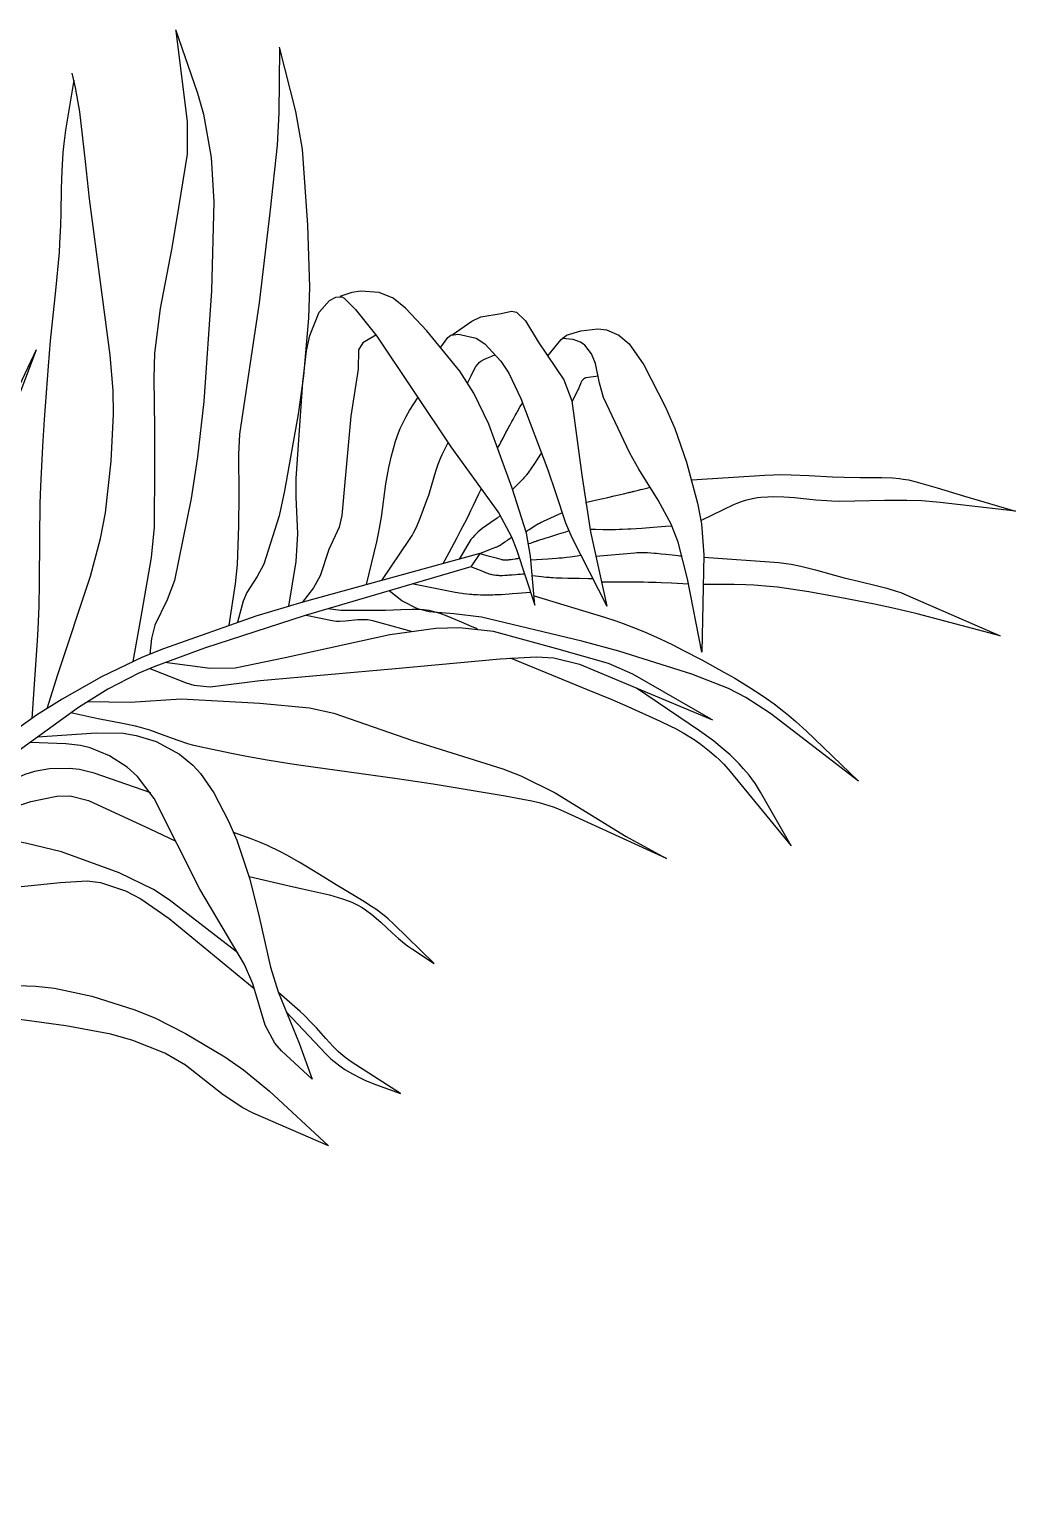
# Model space of a CAD drawing. Extents: x -537 to 919, y -2 to 1885.
# Drawn here: x 354 to 919, y 629 to 1478 of the extents above; entities that cross this region are included whole.
import ezdxf

# ---------------------------------------------------------------- set-up
doc = ezdxf.new("R2010")
doc.units = 0
doc.layers.get('0').update_dxf_attribs({"linetype": 'CONTINUOUS'})

msp = doc.modelspace()

# ---------------------------------------------------------------- linework, layer by layer
at = {"linetype": 'CONTINUOUS'}
msp.add_line((612.41, 1177.99), (607.34, 1170.36), dxfattribs=at)
for points in [[(413.69, 1116.1), (418.11, 1140.55), (424.36, 1175.64), (426.06, 1193.11), (426.23, 1228.26), (426.1, 1249.78), (425.71, 1278.46), (426.23, 1292.8), (429.43, 1318.38), (435.88, 1352.22), (438.73, 1369.23), (445, 1406.83), (444.97, 1425.62), (438.42, 1477.32)], [(438.1, 1478.24), (450.6, 1441.91), (454.17, 1429.82), (458.53, 1404.97), (460.03, 1379.53), (458.72, 1328.51), (454.24, 1265.01), (450.6, 1233.28), (447.07, 1209.49), (437.48, 1162.48), (433.16, 1151.34), (426.28, 1136.89), (424.36, 1129.27), (423.24, 1120.2)], [(468.87, 1136.95), (472.46, 1160.6), (473.59, 1171.62), (474.33, 1193.81), (474.43, 1211.35), (474.31, 1234.76), (474.96, 1246.43), (486.2, 1321.62), (492.45, 1374.87), (496.53, 1412), (497.44, 1430.63), (497.74, 1467.04)], [(497.44, 1468.22), (506.81, 1431.26), (510.69, 1409.8), (513.68, 1366.1), (514.77, 1330.59), (514.31, 1312.84), (511.44, 1279.71), (508.4, 1257.73), (500.57, 1213.85), (497.38, 1199.63), (488.7, 1171.88), (484.82, 1164.7), (478.86, 1155.55), (476.83, 1150.58), (473.55, 1138.53)], [(364.47, 1089.19), (370.64, 1108.66), (389.38, 1165.05), (395.11, 1186.64), (397.84, 1201.27), (401.25, 1230.83), (402.49, 1257.87), (402.29, 1271.41), (400.62, 1291.61), (388.76, 1381.2), (386.49, 1402.58), (383.28, 1431.05), (380.64, 1445.1), (378.76, 1453.25)], [(379.69, 1449.22), (375.01, 1420.67), (373.96, 1412.94), (373.45, 1407.77), (372.81, 1397.39), (372.5, 1386.97), (372.27, 1373.05), (372.11, 1366.1), (371.65, 1355.69), (371.27, 1350.5), (369.2, 1328.78), (366.29, 1299.83), (365.02, 1285.34), (362.79, 1254.73), (361.85, 1239.41), (360.65, 1216.42), (360.29, 1206.61), (360, 1186.97), (359.88, 1160.78), (359.66, 1147.69), (359.16, 1134.62), (358.77, 1128.08), (355.74, 1083.45)], [(503.07, 1147.78), (507.19, 1173.38), (508.19, 1189.16), (507.26, 1210.4), (507.19, 1220.99), (510.94, 1276.13), (513.06, 1294.12), (515.09, 1302.99), (520.31, 1316.22), (526.2, 1322.9), (529.9, 1324.91), (533.29, 1325.14), (534.67, 1324.37), (541.22, 1317.89), (553.41, 1302.44), (595.89, 1239.16), (623.24, 1201.03), (630.57, 1187.47), (633.37, 1180.27), (643.99, 1148.32)], [(643.99, 1148.32), (641.49, 1176.51), (639.13, 1189.67), (630.87, 1215.36), (617.52, 1252.12), (609, 1269.86), (601.03, 1282.49), (582.14, 1305.58), (569.9, 1318.55), (562.78, 1324.37), (554.66, 1327.5), (544.15, 1328.4), (539.04, 1327.5), (532.16, 1325.3)], [(596.5, 1303.37), (607.76, 1311.21), (612.99, 1313.56), (624.62, 1315.6), (630.56, 1316.94), (633.37, 1316.22), (638.57, 1311.38), (645.86, 1299.31), (660.64, 1277.46), (665.22, 1265.48), (670.84, 1222.87), (675.84, 1190.3), (685.21, 1147.69)], [(552.92, 1303.16), (545.29, 1298.68), (542.88, 1294.76), (542.79, 1283.65), (538.42, 1256.71), (535.3, 1220.99), (533.42, 1199.69), (531.74, 1193.02), (525.93, 1180.27), (520.94, 1165.17), (517.18, 1158.34), (510.67, 1149.92)], [(590.09, 1296.32), (594.01, 1301.82), (595.74, 1303.11), (600.26, 1303.69), (610.36, 1301.29), (615.25, 1298.06), (624.55, 1288.24), (629.06, 1281.41), (635.87, 1266.73), (651.48, 1226.01), (655.76, 1212.92), (661.53, 1195.52), (665.22, 1187.16), (685.21, 1147.69)], [(651.35, 1291.32), (658.98, 1300.56), (662.19, 1303.07), (670.22, 1305.58), (680.01, 1306.68), (685, 1306.08), (692.08, 1303.07), (697.98, 1298.15), (706.45, 1286.15), (718.85, 1261.89), (724.18, 1249.58), (730.81, 1230.39), (737.21, 1206.87), (739.53, 1195.05), (740.8, 1177.14), (739.56, 1121.38)], [(739.56, 1121.38), (731.44, 1163.36), (726, 1184.46), (722.07, 1194.68), (714.68, 1208.58), (703.49, 1226.3), (698.33, 1235.4), (683.34, 1267.36), (680.96, 1275.58), (678.67, 1286.93), (676.47, 1292.42), (672.58, 1297.36), (670.08, 1299.16), (665.85, 1300.56), (659.58, 1301.22)], [(82.35, 892.16), (98.85, 911.86), (107.75, 920.92), (120.79, 931.86), (127.25, 937.39), (175.23, 980.61), (186.35, 991.65), (205.81, 1016.16), (222.65, 1042.93), (243.23, 1080.08), (253.57, 1098.48), (306.74, 1190), (330.94, 1236.97), (358.35, 1294.92)], [(357.98, 1294.12), (303.52, 1150.54), (296.43, 1133.11), (280.13, 1099.3), (261.65, 1066.5), (221.26, 1002.22), (196.45, 964.54), (182.49, 947.17), (166.55, 932.04), (157.61, 925.61), (92, 883.37)], [(605.49, 1275.88), (606.19, 1277.19), (607.43, 1279.89), (609.14, 1283.46), (610.17, 1285.14), (611.41, 1286.69), (612.13, 1287.41), (613.05, 1288.15), (615.02, 1289.35), (616.41, 1290), (619.26, 1291.15), (621.36, 1292.1)], [(680.24, 1279.68), (673.34, 1278.63), (673.02, 1278.57), (672.82, 1278.51), (672.69, 1278.46), (672.44, 1278.34), (672.25, 1278.25), (672.14, 1278.17), (671.91, 1278.01), (671.81, 1277.92), (671.6, 1277.74), (671.4, 1277.53), (671.28, 1277.38), (671.04, 1277.07), (670.92, 1276.89), (670.67, 1276.5), (670.45, 1276.08), (670.31, 1275.79), (670.04, 1275.19), (669.66, 1274.26), (669.18, 1273), (668.94, 1272.39), (668.68, 1271.8), (668.55, 1271.52), (668.35, 1271.12), (665.25, 1265.36)], [(547.55, 1160.1), (553.41, 1184.66), (554.43, 1189.34), (555.01, 1192.48), (556.01, 1198.78), (558.59, 1217.8), (559.65, 1224.12), (560.28, 1227.26), (561.83, 1233.98), (562.7, 1237.33), (564.18, 1242.31), (565.89, 1247.19), (566.84, 1249.58), (568.99, 1254.26), (570.18, 1256.53), (572.15, 1259.84), (577.04, 1267.49)], [(622.84, 1238.73), (623.8, 1240.52), (624.44, 1241.72), (625.72, 1244.1), (627.42, 1247.29), (628.27, 1248.88), (629.12, 1250.47), (629.55, 1251.26), (630.41, 1252.85), (630.84, 1253.64), (631.49, 1254.83), (632.08, 1255.89), (632.47, 1256.59), (632.73, 1257.06), (633.25, 1258), (634.04, 1259.41), (635.63, 1262.22), (636.42, 1263.63), (636.81, 1264.34)], [(556.32, 1162.52), (572.15, 1185.91), (573.61, 1188.22), (574.51, 1189.81), (576.14, 1193.07), (578.29, 1198.13), (582.14, 1208.46), (583.18, 1211.37), (584.97, 1217.29), (587.23, 1225.21), (588.52, 1229.11), (590.02, 1232.92), (590.89, 1234.78), (594.26, 1241.62)], [(647.87, 1235.77), (647.21, 1234.81), (645.92, 1232.88), (643.36, 1229.01), (642.06, 1227.09), (641.18, 1225.83), (640.73, 1225.2), (640.04, 1224.26), (638.99, 1222.87), (638.72, 1222.54), (638.19, 1221.89), (637.63, 1221.25), (637.25, 1220.83), (636.49, 1220.01), (635.9, 1219.4), (634.7, 1218.2), (632.29, 1215.82), (631.11, 1214.61)], [(733.74, 1220.2), (775.66, 1222.87), (780.72, 1223.1), (784.09, 1223.17), (790.85, 1223.1), (800.98, 1222.69), (814.5, 1221.93), (821.26, 1221.62), (830.46, 1221.52), (842.76, 1221.53), (848.89, 1221.27), (852.95, 1220.9), (854.97, 1220.64), (857.99, 1220.14), (862.49, 1219.12), (874.44, 1215.68), (890.2, 1210.84), (898.09, 1208.46), (919.33, 1202.2)], [(591.49, 1172.22), (592.61, 1174.34), (594.85, 1178.59), (599.36, 1187.07), (601.6, 1191.32), (603.81, 1195.58), (604.9, 1197.72), (606.51, 1200.95), (607.28, 1202.53), (608.81, 1205.72), (611.81, 1212.11), (613.32, 1215.31)], [(672.97, 1207.26), (678.44, 1208.5), (685.73, 1210.15), (689.38, 1210.98), (693.02, 1211.81), (694.85, 1212.23), (697.58, 1212.85), (698.04, 1212.96), (698.35, 1213.03), (698.97, 1213.17), (699.89, 1213.4), (700.51, 1213.55), (700.92, 1213.65), (701.74, 1213.85), (702.67, 1214.08), (703.28, 1214.24), (704.51, 1214.55), (705.74, 1214.87), (707.38, 1215.29), (708.2, 1215.5), (709.43, 1215.81), (710.04, 1215.96)], [(919.33, 1202.2), (876.23, 1207.21), (869.88, 1207.81), (865.63, 1208.08), (857.13, 1208.35), (844.34, 1208.29), (827.28, 1207.91), (818.76, 1207.84), (814.24, 1207.95), (811.2, 1208.12), (805.07, 1208.62), (792.74, 1209.8), (786.6, 1210.23), (780.52, 1210.38), (777.52, 1210.31), (773.55, 1210.03), (771.59, 1209.8), (768.68, 1209.33), (764.4, 1208.31), (761.6, 1207.39), (760.22, 1206.86), (758.17, 1205.96), (739.22, 1196.94)], [(624.1, 1199.65), (622.32, 1198.29), (618.68, 1195.7), (613.85, 1192.21), (611.55, 1190.33), (609.39, 1188.27), (608.38, 1187.16), (607.34, 1185.89), (605.49, 1183.19), (602.24, 1177.54), (600.58, 1174.73)], [(638.89, 1190.6), (639.99, 1191.27), (640.72, 1191.73), (642.17, 1192.67), (644.1, 1193.92), (645.08, 1194.52), (646.06, 1195.11), (646.56, 1195.39), (647.57, 1195.94), (648.08, 1196.19), (648.86, 1196.56), (659.42, 1201.34)], [(663.46, 1190.88), (661.49, 1190.26), (657.55, 1189.02), (654.04, 1187.92), (652.29, 1187.37), (649.67, 1186.54), (647.92, 1185.98), (647.05, 1185.7), (645.73, 1185.28), (645.54, 1185.22), (645.15, 1185.09), (644.76, 1184.96), (644.5, 1184.88), (643.99, 1184.7), (643.6, 1184.56), (642.83, 1184.29), (641.29, 1183.75), (640.51, 1183.48)], [(722.5, 1193.67), (718.9, 1193.42), (716.5, 1193.24), (711.7, 1192.87), (705.3, 1192.37), (702.1, 1192.14), (698.89, 1191.94), (697.29, 1191.84), (694.09, 1191.69), (692.49, 1191.62), (690.08, 1191.55), (688.47, 1191.52), (687.39, 1191.52), (685.23, 1191.53), (683.08, 1191.58), (678.76, 1191.7), (675.53, 1191.77)], [(612.41, 1177.99), (621.37, 1181.52), (621.75, 1181.68), (622.48, 1182.01), (623.2, 1182.37), (623.67, 1182.63), (624.6, 1183.18), (625.05, 1183.46), (625.96, 1184.06), (626.85, 1184.67), (628.04, 1185.5), (628.63, 1185.91), (629.53, 1186.52), (629.98, 1186.82), (630.66, 1187.25)], [(612.41, 1177.99), (511.02, 1150.02), (484.16, 1142), (431.17, 1123.33), (419.07, 1118.46), (395.62, 1107.33), (373.02, 1094.55), (358.35, 1085.2), (329.77, 1064.85), (301.18, 1041.3), (283.37, 1024.58), (249.92, 988.57), (216.04, 946.64), (200.43, 924.9), (178.95, 890.69), (155.38, 845.83), (144.91, 822.91), (130.78, 787.72), (120.04, 757.03), (101.63, 694.91), (98.41, 677.89), (94.73, 655.08), (91.5, 644.06), (75.2, 600.86)], [(612.41, 1177.99), (616.42, 1176.87), (621.78, 1175.38), (624.5, 1174.63), (624.88, 1174.54), (625.14, 1174.48), (625.65, 1174.4), (625.91, 1174.37), (626.43, 1174.32), (626.94, 1174.3), (627.29, 1174.3), (627.98, 1174.32), (628.77, 1174.39), (629.29, 1174.44), (630.33, 1174.59), (631.38, 1174.76), (632.78, 1174.98), (633.48, 1175.08), (634.17, 1175.16), (634.52, 1175.19), (635.04, 1175.23)], [(641.68, 1174.38), (651.47, 1174.96), (656.35, 1175.26), (657.92, 1175.38), (658.96, 1175.47), (659.65, 1175.55), (661.03, 1175.71), (662.07, 1175.84), (664.15, 1176.12), (668.3, 1176.71), (670.38, 1176.98)], [(678.88, 1176.46), (701.33, 1178.39), (702.33, 1178.47), (703, 1178.5), (704.33, 1178.55), (705, 1178.56), (706.34, 1178.56), (707.67, 1178.53), (708.56, 1178.5), (710.35, 1178.4), (712.35, 1178.24), (713.69, 1178.12), (716.36, 1177.83), (719.03, 1177.52), (722.6, 1177.11), (724.38, 1176.92), (726.16, 1176.74), (727.06, 1176.67), (728.39, 1176.57)], [(740.78, 1175.94), (783.78, 1172.75), (788.03, 1172.31), (790.84, 1171.88), (796.42, 1170.77), (804.72, 1168.64), (815.74, 1165.48), (821.26, 1163.98), (829.41, 1162.04), (840.3, 1159.51), (845.69, 1158.09), (851, 1156.45), (853.62, 1155.52), (857.49, 1153.96), (910.58, 1130.78)], [(607.34, 1170.36), (512.28, 1142.39), (454.61, 1123.75), (426.1, 1113.15), (416.93, 1109.28), (399.31, 1100.2), (382.46, 1089.69), (350.05, 1066.12), (308.24, 1031.9), (288.49, 1013.75), (260.06, 984.76), (226.89, 945.97), (211.83, 925.6), (191.62, 893.23), (175.99, 863.22), (166.37, 842.95), (148.53, 801.7), (135.52, 769.83), (130.78, 753.39), (105.44, 628.81), (83.24, 522.87)], [(638.1, 1166.02), (637.32, 1166.03), (636.8, 1166.02), (635.75, 1165.99), (635.23, 1165.97), (634.17, 1165.9), (633.12, 1165.82), (631.01, 1165.63), (629.14, 1165.46), (628.2, 1165.38), (626.8, 1165.29), (625.4, 1165.24), (624.71, 1165.23), (623.78, 1165.24), (623.32, 1165.26), (622.62, 1165.3), (621.93, 1165.35), (621.59, 1165.39), (620.67, 1165.51), (620.22, 1165.59), (619.53, 1165.73), (618.85, 1165.89), (618.52, 1165.98), (617.84, 1166.19), (617.5, 1166.3), (617, 1166.49), (615.9, 1166.92), (613.73, 1167.78), (607.34, 1170.36)], [(677.21, 1163.49), (674.69, 1163.53), (669.63, 1163.61), (665.14, 1163.67), (662.89, 1163.71), (659.52, 1163.8), (656.16, 1163.91), (654.48, 1163.98), (653.15, 1164.06), (652.26, 1164.12), (650.48, 1164.27), (647.82, 1164.55), (644.27, 1164.93), (642.5, 1165.11)], [(829.5, 1047.45), (778.91, 1086.29), (764.88, 1095.47), (754.87, 1100.56), (733.93, 1108.85), (692.04, 1122), (670.84, 1127.64), (613.38, 1141.43), (597.55, 1143.31), (583.36, 1144.6), (576.7, 1146.17), (567.78, 1150.82), (560.5, 1156.58)], [(574.34, 1160.65), (598.39, 1155.84), (599.68, 1155.59), (600.55, 1155.44), (602.28, 1155.17), (603.15, 1155.05), (604.9, 1154.84), (606.65, 1154.67), (607.82, 1154.57), (608.6, 1154.51), (610.16, 1154.42), (611.04, 1154.38), (612.81, 1154.32), (614.57, 1154.29), (615.75, 1154.28), (618.11, 1154.3), (619.88, 1154.34), (621.06, 1154.38), (623.42, 1154.48), (624.6, 1154.54), (626.95, 1154.68), (629.3, 1154.84), (630.87, 1154.96), (633.99, 1155.21), (641.49, 1155.83)], [(732, 1160.45), (728.73, 1160.58), (722.19, 1160.87), (716.38, 1161.13), (713.47, 1161.25), (710.57, 1161.35), (709.12, 1161.39), (706.21, 1161.45), (704.76, 1161.47), (702.58, 1161.47), (682.18, 1161.46)], [(910.58, 1130.78), (863.11, 1143.31), (858.23, 1144.55), (848.43, 1146.84), (838.58, 1148.91), (818.76, 1152.7), (800.89, 1155.93), (791.93, 1157.36), (782.96, 1158.58), (778.46, 1159.09), (769.46, 1159.84), (764.95, 1160.08), (758.17, 1160.22), (740.43, 1160.26)], [(611.04, 1134.75), (607.98, 1135.96), (601.9, 1138.61), (593.77, 1142.09), (589.67, 1143.57), (585.5, 1144.74), (583.39, 1145.19), (580.22, 1145.64), (578.07, 1145.82), (573.75, 1145.95), (567.19, 1145.76), (558.4, 1145.28), (554.04, 1145.19), (536.55, 1145.19), (532.81, 1145.38), (525.36, 1146.24)], [(643.51, 1153.64), (683.96, 1141.43), (690.38, 1139.37), (694.61, 1137.87), (702.98, 1134.63), (707.12, 1132.9), (715.33, 1129.22), (723.46, 1125.32), (728.85, 1122.61), (739.56, 1116.99), (752.22, 1110.03), (758.47, 1106.42), (767.68, 1100.79), (773.69, 1096.86), (776.64, 1094.83), (781.01, 1091.71), (786.71, 1087.39), (789.49, 1085.15), (793.59, 1081.7), (799.52, 1076.27), (829.5, 1047.45)], [(512.85, 1142.56), (527.8, 1139.55), (530.34, 1139.21), (532.05, 1139.16), (535.5, 1139.33), (542.44, 1140.06), (545.87, 1140.2), (548.13, 1140.07), (549.25, 1139.92), (550.91, 1139.55), (573.03, 1133.4)], [(744.91, 1082.91), (700.2, 1108.85), (686.24, 1115), (656.48, 1123.26), (620.25, 1133.28), (600.59, 1135.4), (587.29, 1134.99), (560.91, 1131.4), (500.94, 1118.24), (472.22, 1112.15), (457.84, 1111.98), (432.01, 1115.44)], [(423.41, 1112.08), (444.1, 1103.84), (448.56, 1102.46), (457.83, 1101.55), (486.57, 1105.09), (564.03, 1111.98), (624, 1117.62), (644.63, 1118.82), (654.9, 1118.22), (669.6, 1114.49), (745.8, 1082.53)], [(629.84, 1118.13), (673.97, 1100.08), (687.99, 1094.21), (697.29, 1090.19), (715.82, 1081.91), (721.71, 1079.08), (724.62, 1077.56), (728.93, 1075.16), (735.23, 1071.26), (739.27, 1068.45), (741.25, 1066.97), (744.13, 1064.68), (747.83, 1061.47), (749.6, 1059.8), (752.17, 1057.2), (755.8, 1053.09), (790.78, 1010.48)], [(790.78, 1010.48), (773.29, 1041.18), (770.38, 1045.86), (768.26, 1048.86), (766.77, 1050.81), (763.62, 1054.59), (761.12, 1057.33), (759.39, 1059.1), (755.82, 1062.54), (750.19, 1067.42), (746.3, 1070.51), (743.66, 1072.48), (738.31, 1076.27), (702.27, 1100.79)], [(719.32, 1003.15), (660.6, 1030.09), (657.04, 1031.6), (654.62, 1032.5), (649.71, 1034.08), (647.21, 1034.76), (642.17, 1035.98), (637.08, 1037.03), (626.87, 1038.86), (599.41, 1043.53), (585.67, 1045.75), (565.03, 1048.89), (510.06, 1056.41), (503.57, 1057.37), (490.61, 1059.47), (477.69, 1061.78), (469.1, 1063.45), (451.97, 1067.06), (447.8, 1068.11), (445.05, 1068.93), (439.61, 1070.77), (434.21, 1072.76), (427.02, 1075.42), (423.39, 1076.66), (417.9, 1078.29), (415.12, 1078.96), (406.79, 1080.65), (395.67, 1082.79), (390.13, 1083.97), (378.09, 1086.72)], [(387.63, 1093.09), (411.99, 1092.74), (441.35, 1094.62), (486.32, 1092.12), (514.79, 1089.41), (528.8, 1086.48), (573.77, 1070.82), (625.62, 1054.53), (635.89, 1050.57), (655.6, 1040.74), (696.2, 1015.68), (719.32, 1003.15)], [(516.31, 876.6), (498.82, 892.88), (494.92, 897.29), (489.44, 907.69), (482.31, 931.26), (477.58, 942.38), (451.97, 985.61), (425.73, 1037.61), (416.24, 1050.16), (410.35, 1055.44), (400.12, 1062.05), (389.22, 1066.56), (383.66, 1067.95), (375.14, 1068.94), (354.75, 1069.69)], [(358.94, 1072.85), (392.63, 1075.2), (407.96, 1074.89), (415.58, 1073.62), (426.98, 1070.19), (440.33, 1063.02), (447.92, 1056.66), (452.42, 1051.79), (460.09, 1040.74), (468.43, 1024.57), (473.09, 1013.67), (480.7, 991.25), (485.96, 969.64), (492.49, 940.78), (496.94, 926.72), (508.81, 897.27), (516.31, 876.6)], [(423.84, 1040.7), (391.38, 1052.02), (383.01, 1054.11), (377.25, 1054.76), (365.77, 1054.53), (357.24, 1053.02), (351.65, 1051.32), (340.78, 1046.38), (321.42, 1033.22), (305.18, 1018.19), (295.31, 1009.78), (289.56, 1007.54), (280.82, 1006.29)], [(268.69, 993.95), (292.06, 1001.27), (303.65, 1007.29), (317.7, 1018.31), (325.17, 1023.2), (344.89, 1032.28), (355.15, 1035.73), (370.02, 1038.82), (377.58, 1038.96), (388.26, 1036.36), (423.24, 1020.07), (438.2, 1013.09)], [(473.68, 949.13), (434.48, 979.35), (425.43, 985.4), (405.75, 995.01), (372.64, 1006.91), (352.03, 1011.92), (340.08, 1013.94), (334.03, 1014.14), (325.17, 1012.55), (317.73, 1008.91), (305.18, 998.14), (287.06, 978.72), (264.58, 953.03), (255.6, 947.3), (248.8, 945.1), (234.59, 943.01), (223.83, 942.01)], [(586.27, 943.01), (563.15, 965.56), (559.88, 968.56), (557.61, 970.45), (552.88, 974.01), (550.44, 975.7), (545.44, 978.93), (530.05, 988.12), (523.01, 992.42), (513.63, 998.17), (508.91, 1000.98), (501.77, 1005.04), (498.15, 1006.97), (490.8, 1010.56), (487.05, 1012.2), (481.33, 1014.43), (471.31, 1018.02)], [(219.07, 935.69), (253.96, 939.87), (264.41, 942.9), (283.94, 953.66), (300.21, 963.6), (321.6, 977.46), (333.29, 983.1), (346.02, 986.68), (372.01, 989.37), (387.45, 990.3), (395.13, 989.37), (409.29, 984.62), (418.18, 980.09), (434.48, 968.69), (483.12, 928.7)], [(480.26, 992.76), (503.19, 987.49), (510.88, 985.79), (521.12, 983.5), (526.22, 982.23), (531.28, 980.81), (533.79, 980.02), (537.54, 978.72), (539.12, 978.1), (542.16, 976.65), (545.05, 974.98), (546.92, 973.75), (550.51, 971.06), (555.66, 966.64), (562.35, 960.42), (565.73, 957.36), (569.21, 954.45), (571, 953.08), (573.77, 951.15), (586.27, 943.01)], [(187.83, 886.28), (230.22, 907.3), (249.86, 914.89), (291.44, 924.21), (325.17, 929.42), (342.03, 930.48), (358.07, 930), (368.76, 928.72), (390.13, 924.21), (414.77, 916.44), (426.58, 911.63), (443.85, 902.91), (466.31, 889.38), (476.97, 882.02), (491.95, 869.7), (525.68, 838.38)], [(566.9, 868.45), (538.79, 886.62), (535.09, 889.27), (532.77, 891.21), (531.27, 892.57), (528.36, 895.4), (524.19, 899.88), (518.75, 906.01), (515.99, 909.03), (511.69, 913.39), (509.44, 915.44), (497.18, 926.1)], [(525.68, 838.38), (482.58, 857.17), (476.54, 860.21), (465.34, 867.75), (443.83, 884.62), (431.98, 891.63), (413.5, 898.88), (400.89, 902.41), (375.14, 907.3), (348.67, 910.82), (335.42, 911.54), (315.8, 909.8), (270.2, 899.78), (227.1, 891.01), (207.74, 888.5), (185.62, 882.14)], [(501.54, 915.27), (524.43, 891.01), (527.09, 888.38), (528.98, 886.74), (532.96, 883.68), (535.04, 882.27), (539.38, 879.67), (543.88, 877.35), (546.94, 875.95), (553.16, 873.46), (566.9, 868.45)]]:
    msp.add_lwpolyline(points, dxfattribs=at)

doc.saveas('drawing.dxf')
